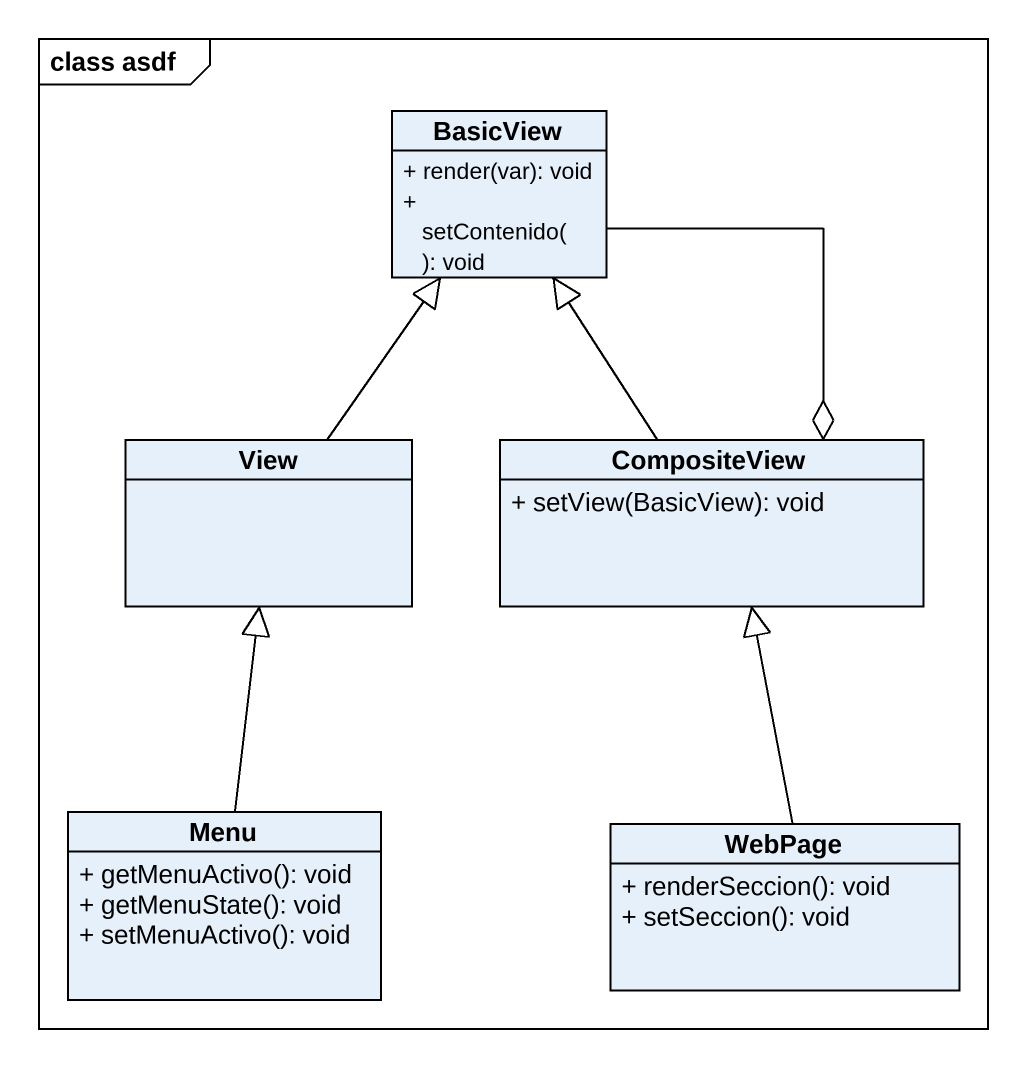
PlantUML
@startuml
mainframe class asdf
hide circle
hide empty members
skinparam classAttributeIconSize 0
class BasicView {
  + render(var): void
  + setContenido(): void
}
class View
class CompositeView {
  + setView(BasicView): void
}
class Menu {
  + getMenuActivo(): void
  + getMenuState(): void
  + setMenuActivo(): void
}
class WebPage {
  + renderSeccion(): void
  + setSeccion(): void
}
BasicView --o CompositeView
View -up-|> BasicView
CompositeView -up-|> BasicView
Menu -up-|> View
WebPage -up-|> CompositeView
@enduml
